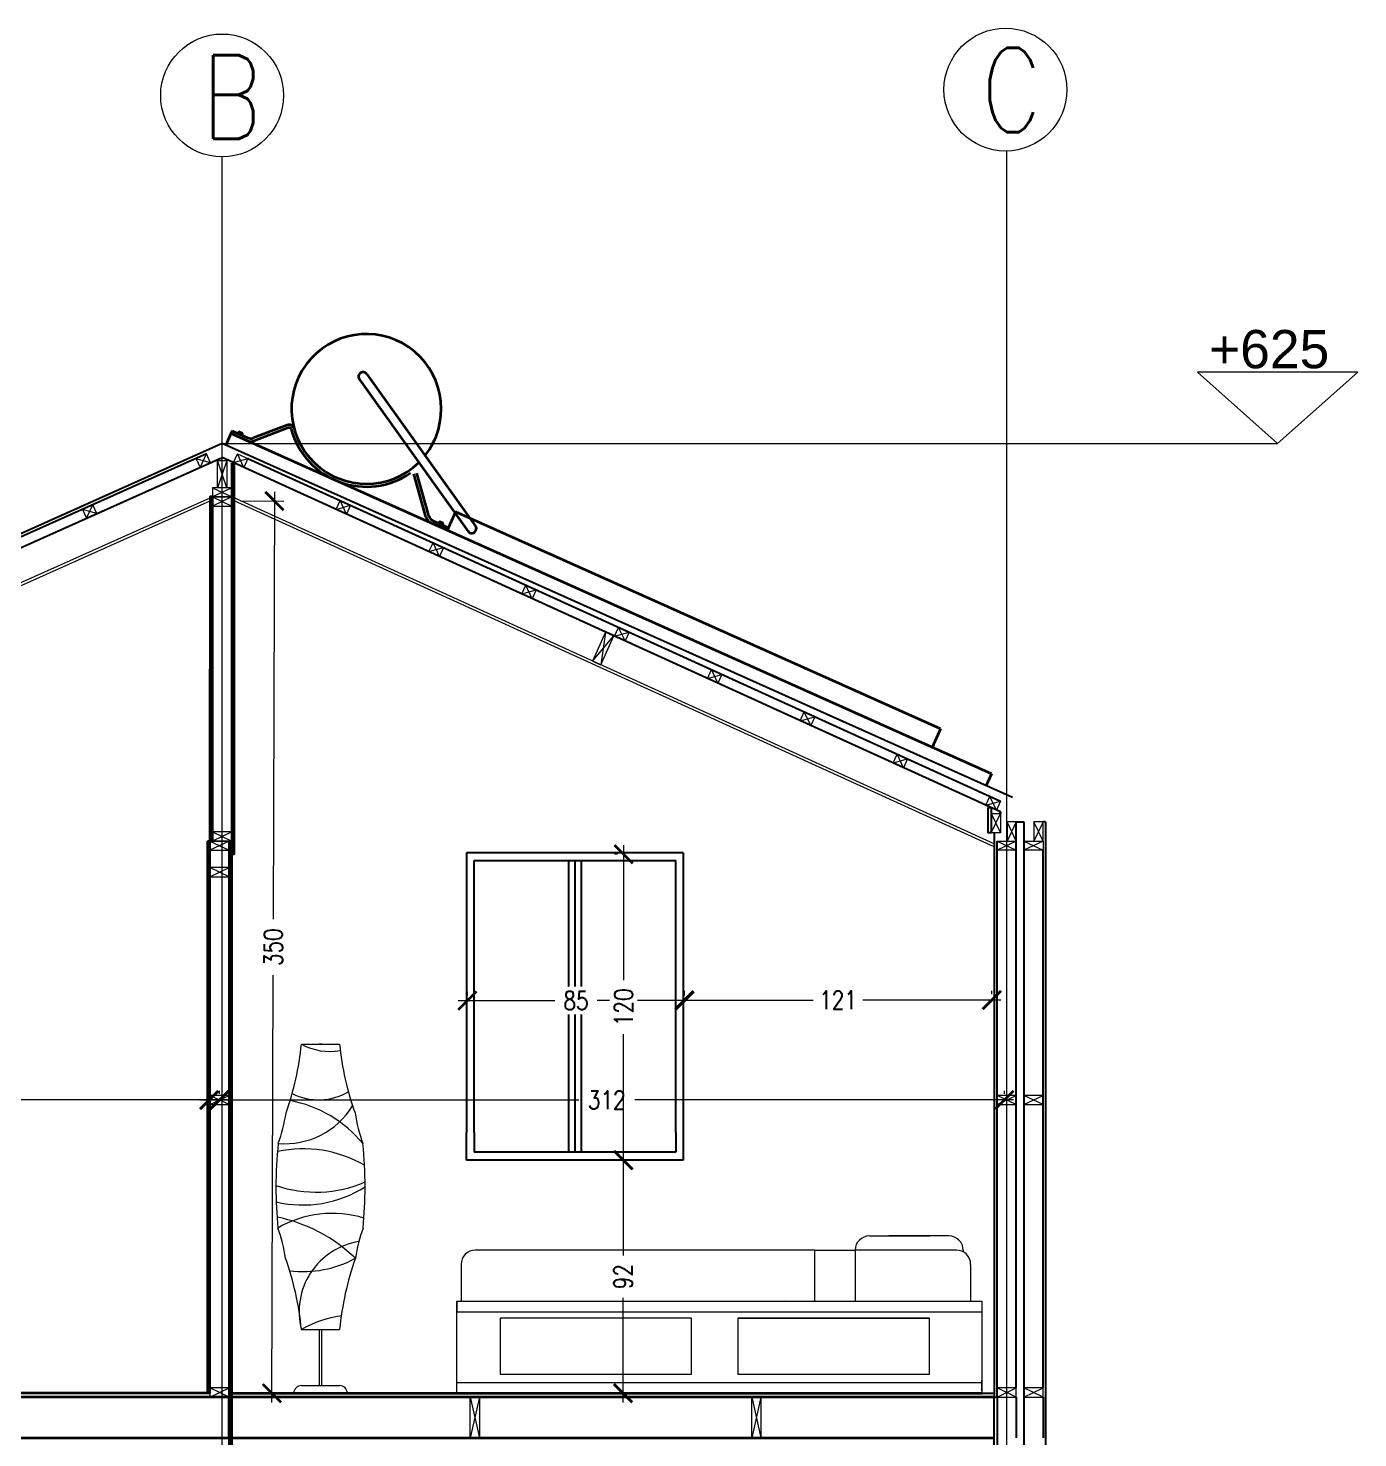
# Model space of a CAD drawing. Header units: centimetres. Extents: x 394519 to 396757, y 376859 to 378786.
# Drawn here: x 396149 to 396671, y 378218 to 378772 of the extents above; entities that cross this region are included whole.
import ezdxf

# ---------------------------------------------------------------- set-up
doc = ezdxf.new("R2010")
doc.units = ezdxf.units.CM
doc.header["$MEASUREMENT"] = 0
doc.layers.get('DEFPOINTS').update_dxf_attribs({"color": 210})
for name, color, linetype, lineweight in [('A-ANNO-DIMS', 3, 'Continuous', 18), ('A-ANNO-SYMB', 3, 'Continuous', 18), ('A-DETL-MBND', 3, 'Continuous', 18), ('A-DETL-MCUT', 4, 'Continuous', 25), ('A-ELEV-MBE1', 7, 'Continuous', 35), ('A-ELEV-MBE2', 4, 'Continuous', 25), ('A-FURN', 8, 'Continuous', 18), ('A-SECT-MCUT', 7, 'Continuous', 35), ('A-WALL-STUD', 3, 'Continuous', 18)]:
    doc.layers.add(name, color=color, linetype=linetype, lineweight=lineweight)
doc.styles.add('ARIAL', font='Arial.ttf')
doc.styles.add('E-ROMANS', font='romans.shx', dxfattribs={"width": 0.8})
doc.styles.get("Standard").update_dxf_attribs({"font": 'Arial.ttf'})
doc.dimstyles.new('Copy of TICK_36', dxfattribs={"dimtxt": 3.6, "dimasz": 3.6, "dimexe": 1.8, "dimexo": 1.2, "dimgap": 1.8, "dimtad": 0, "dimdec": 0, "dimzin": 0, "dimdsep": 46, "dimtxsty": 'ARIAL', "dimblk": 'ARCHTICK', "dimblk1": 'ARCHTICK', "dimblk2": 'ARCHTICK', "dimcen": 1.8, "dimdle": 1.8, "dimclrd": 256, "dimclre": 256, "dimclrt": 256, "dimadec": 0, "dimazin": 0, "dimtfac": 1, "dimtdec": 0, "dimtmove": 1, "dimatfit": 3, "dimldrblk": 'OPEN90', "dimfxl": 1, "dimtfill": 1, "dimtolj": 1, "dimtzin": 0, "dimlwd": -1, "dimlwe": -1, "dimarcsym": 0})

# ---------------------------------------------------------------- blocks, each defined once
blk = doc.blocks.new('_ArchTick')
at = {"color": 0, "linetype": 'ByBlock', "const_width": 0.15}
blk.add_lwpolyline([(-0.5, -0.5), (0.5, 0.5)], dxfattribs=at)
blk = doc.blocks.new('*D172')
at = {"layer": 'A-ANNO-DIMS', "transparency": 16777216}
for p, q in [((395908.04, 378351.03), (396056.7, 378351.03)), ((395911.64, 378353.37), (395911.64, 378354.63)), ((396227.38, 378351.03), (396078.71, 378351.03)), ((396223.78, 378353.43), (396223.78, 378354.63))]:
    blk.add_line(p, q, dxfattribs=at)
at = {"layer": 'DEFPOINTS', "color": 0, "transparency": 16777216}
for p in [(395911.64, 378351.03), (395911.64, 378350.97), (396223.78, 378351.03)]:
    blk.add_point(p, dxfattribs=at)
at = {"layer": 'A-ANNO-DIMS', "transparency": 16777216, "xscale": 7.2, "yscale": 7.2, "zscale": 7.2, "rotation": 180}
blk.add_blockref('_ArchTick', (395911.64, 378351.03), dxfattribs=at)
at = {"layer": 'A-ANNO-DIMS', "transparency": 16777216, "xscale": 7.2, "yscale": 7.2, "zscale": 7.2}
blk.add_blockref('_ArchTick', (396223.78, 378351.03), dxfattribs=at)
at = {"layer": 'A-ANNO-DIMS', "transparency": 16777216, "insert": (396067.71, 378351.03), "char_height": 7.2, "attachment_point": 5, "style": 'E-ROMANS', "bg_fill": 3, "box_fill_scale": 1.25, "bg_fill_color": 256, "bg_fill_true_color": 13158600, "bg_fill_transparency": 0}
blk.add_mtext('\\A1;312', dxfattribs=at)
blk = doc.blocks.new('_Open90')
at = {"color": 0, "linetype": 'ByBlock', "lineweight": -2}
for p, q in [((0, 0), (-1, 0)), ((-0.5, 0.5), (0, 0)), ((0, 0), (-0.5, -0.5))]:
    blk.add_line(p, q, dxfattribs=at)
blk = doc.blocks.new('*D184')
at = {"layer": 'A-ANNO-DIMS', "transparency": 16777216}
for p, q in [((396216.09, 378351.03), (396364.75, 378351.03)), ((396219.69, 378353.43), (396219.69, 378354.63)), ((396535.42, 378351.03), (396386.76, 378351.03)), ((396531.82, 378353.37), (396531.82, 378354.63))]:
    blk.add_line(p, q, dxfattribs=at)
at = {"layer": 'DEFPOINTS', "color": 0, "transparency": 16777216}
for p in [(396219.69, 378351.03), (396531.82, 378351.03), (396531.82, 378350.97)]:
    blk.add_point(p, dxfattribs=at)
at = {"layer": 'A-ANNO-DIMS', "transparency": 16777216, "xscale": 7.2, "yscale": 7.2, "zscale": 7.2, "rotation": 180}
blk.add_blockref('_ArchTick', (396219.69, 378351.03), dxfattribs=at)
at = {"layer": 'A-ANNO-DIMS', "transparency": 16777216, "xscale": 7.2, "yscale": 7.2, "zscale": 7.2}
blk.add_blockref('_ArchTick', (396531.82, 378351.03), dxfattribs=at)
at = {"layer": 'A-ANNO-DIMS', "transparency": 16777216, "insert": (396375.75, 378351.03), "char_height": 7.2, "attachment_point": 5, "style": 'E-ROMANS', "bg_fill": 3, "box_fill_scale": 1.25, "bg_fill_color": 256, "bg_fill_true_color": 13158600, "bg_fill_transparency": 0}
blk.add_mtext('\\A1;312', dxfattribs=at)
blk = doc.blocks.new('*D185')
at = {"layer": 'A-ANNO-DIMS', "transparency": 16777216}
for p, q in [((396402.61, 378390.2), (396456.77, 378390.2)), ((396406.21, 378392.6), (396406.21, 378393.8)), ((396530.47, 378390.2), (396476.31, 378390.2)), ((396526.87, 378392.6), (396526.87, 378393.8))]:
    blk.add_line(p, q, dxfattribs=at)
at = {"layer": 'DEFPOINTS', "color": 0, "transparency": 16777216}
for p in [(396406.21, 378390.2), (396526.87, 378390.2), (396526.87, 378390.2)]:
    blk.add_point(p, dxfattribs=at)
at = {"layer": 'A-ANNO-DIMS', "transparency": 16777216, "xscale": 7.2, "yscale": 7.2, "zscale": 7.2, "rotation": 180}
blk.add_blockref('_ArchTick', (396406.21, 378390.2), dxfattribs=at)
at = {"layer": 'A-ANNO-DIMS', "transparency": 16777216, "xscale": 7.2, "yscale": 7.2, "zscale": 7.2}
blk.add_blockref('_ArchTick', (396526.87, 378390.2), dxfattribs=at)
at = {"layer": 'A-ANNO-DIMS', "transparency": 16777216, "insert": (396466.54, 378390.2), "char_height": 7.2, "attachment_point": 5, "style": 'E-ROMANS', "bg_fill": 3, "box_fill_scale": 1.25, "bg_fill_color": 256, "bg_fill_true_color": 13158600, "bg_fill_transparency": 0}
blk.add_mtext('\\A1;121', dxfattribs=at)
blk = doc.blocks.new('*D186')
at = {"layer": 'A-ANNO-DIMS', "transparency": 16777216}
for p, q in [((396382.16, 378331.02), (396382.16, 378289.95)), ((396379.76, 378327.42), (396378.56, 378327.42)), ((396382.16, 378232.34), (396382.16, 378273.42)), ((396524.47, 378235.94), (396378.56, 378235.94))]:
    blk.add_line(p, q, dxfattribs=at)
at = {"layer": 'DEFPOINTS', "color": 0, "transparency": 16777216}
for p in [(396382.16, 378327.42), (396382.16, 378235.94), (396526.87, 378235.94)]:
    blk.add_point(p, dxfattribs=at)
at = {"layer": 'A-ANNO-DIMS', "transparency": 16777216, "xscale": 7.2, "yscale": 7.2, "zscale": 7.2}
for p, rotation in [((396382.16, 378327.42), 90), ((396382.16, 378235.94), 270)]:
    blk.add_blockref('_ArchTick', p, dxfattribs=dict(at, rotation=rotation))
at = {"layer": 'A-ANNO-DIMS', "transparency": 16777216, "insert": (396382.16, 378281.68), "char_height": 7.2, "attachment_point": 5, "rotation": 90, "style": 'E-ROMANS', "bg_fill": 3, "box_fill_scale": 1.25, "bg_fill_color": 256, "bg_fill_true_color": 13158600, "bg_fill_transparency": 0}
blk.add_mtext('\\A1;92', dxfattribs=at)
blk = doc.blocks.new('*D187')
at = {"layer": 'A-ANNO-DIMS', "transparency": 16777216}
for p, q in [((396317.46, 378390.02), (396355.42, 378390.02)), ((396321.06, 378392.03), (396321.06, 378393.62)), ((396409.92, 378390.02), (396371.95, 378390.02)), ((396406.32, 378392.02), (396406.32, 378393.62))]:
    blk.add_line(p, q, dxfattribs=at)
at = {"layer": 'DEFPOINTS', "color": 0, "transparency": 16777216}
for p in [(396321.06, 378390.02), (396321.06, 378389.63), (396406.32, 378389.62)]:
    blk.add_point(p, dxfattribs=at)
at = {"layer": 'A-ANNO-DIMS', "transparency": 16777216, "xscale": 7.2, "yscale": 7.2, "zscale": 7.2, "rotation": 180}
blk.add_blockref('_ArchTick', (396321.06, 378390.02), dxfattribs=at)
at = {"layer": 'A-ANNO-DIMS', "transparency": 16777216, "xscale": 7.2, "yscale": 7.2, "zscale": 7.2}
blk.add_blockref('_ArchTick', (396406.32, 378390.02), dxfattribs=at)
at = {"layer": 'A-ANNO-DIMS', "transparency": 16777216, "insert": (396363.69, 378390.02), "char_height": 7.2, "attachment_point": 5, "style": 'E-ROMANS', "bg_fill": 3, "box_fill_scale": 1.25, "bg_fill_color": 256, "bg_fill_true_color": 13158600, "bg_fill_transparency": 0}
blk.add_mtext('\\A1;85', dxfattribs=at)
blk = doc.blocks.new('*D189')
at = {"layer": 'A-ANNO-DIMS', "transparency": 16777216}
for p, q in [((396382.33, 378451.05), (396382.33, 378398)), ((396379.93, 378447.45), (396378.73, 378447.45)), ((396382.33, 378323.76), (396382.33, 378376.81)), ((396379.93, 378327.36), (396378.73, 378327.36))]:
    blk.add_line(p, q, dxfattribs=at)
at = {"layer": 'DEFPOINTS', "color": 0, "transparency": 16777216}
for p in [(396382.33, 378447.45), (396382.33, 378447.45), (396382.33, 378327.36)]:
    blk.add_point(p, dxfattribs=at)
at = {"layer": 'A-ANNO-DIMS', "transparency": 16777216, "xscale": 7.2, "yscale": 7.2, "zscale": 7.2}
for p, rotation in [((396382.33, 378447.45), 90), ((396382.33, 378327.36), 270)]:
    blk.add_blockref('_ArchTick', p, dxfattribs=dict(at, rotation=rotation))
at = {"layer": 'A-ANNO-DIMS', "transparency": 16777216, "insert": (396382.33, 378387.4), "char_height": 7.2, "attachment_point": 5, "rotation": 90, "style": 'E-ROMANS', "bg_fill": 3, "box_fill_scale": 1.25, "bg_fill_color": 256, "bg_fill_true_color": 13158600, "bg_fill_transparency": 0}
blk.add_mtext('\\A1;120', dxfattribs=at)
blk = doc.blocks.new('*D190')
at = {"layer": 'A-ANNO-DIMS', "transparency": 16777216}
for p, q in [((396245.35, 378589.64), (396244.87, 378421.98)), ((396231.94, 378586.08), (396248.94, 378586.03)), ((396244.33, 378232.3), (396244.81, 378399.96)), ((396230.93, 378235.93), (396247.94, 378235.89))]:
    blk.add_line(p, q, dxfattribs=at)
at = {"layer": 'DEFPOINTS', "color": 0, "transparency": 16777216}
for p in [(396229.54, 378586.09), (396228.53, 378235.94), (396244.34, 378235.9)]:
    blk.add_point(p, dxfattribs=at)
at = {"layer": 'A-ANNO-DIMS', "transparency": 16777216, "xscale": 7.2, "yscale": 7.2, "zscale": 7.2}
for p, rotation in [((396245.34, 378586.04), 89.83589421518002), ((396244.34, 378235.9), 269.83589421518)]:
    blk.add_blockref('_ArchTick', p, dxfattribs=dict(at, rotation=rotation))
at = {"layer": 'A-ANNO-DIMS', "transparency": 16777216, "insert": (396244.84, 378410.97), "char_height": 7.2, "attachment_point": 5, "rotation": 89.8359, "style": 'E-ROMANS', "bg_fill": 3, "box_fill_scale": 1.25, "bg_fill_color": 256, "bg_fill_true_color": 13158600, "bg_fill_transparency": 0}
blk.add_mtext('\\A1;350', dxfattribs=at)

msp = doc.modelspace()

# ---------------------------------------------------------------- linework, layer by layer
for p, q in [((396522.89, 378235.94), (396316.89, 378235.94)), ((396363.66, 378235.94), (396470.47, 378235.94)), ((396470.47, 378235.94), (396522.89, 378235.94))]:
    msp.add_line(p, q)
at = {"color": 0}
for q in [(396523.2, 378235.94), (396527.76, 378235.94)]:
    msp.add_line((396523.2, 378235.94), q, dxfattribs=at)
at = {"layer": 'A-ANNO-DIMS'}
msp.add_line((396224.78, 378608.61), (396639.03, 378608.61), dxfattribs=at)
msp.add_lwpolyline([(396607.55, 378636.6), (396639.03, 378608.61), (396670.51, 378636.6)], close=True, dxfattribs=at)
at = {"layer": 'A-ANNO-SYMB'}
for centre in [(396532.21, 378747.52), (396224.78, 378745.24)]:
    msp.add_circle(centre, 24.11, dxfattribs=at)
at = {"layer": 'A-DETL-MBND'}
for points in [[(395916.59, 378451.49), (396220.03, 378587.26)], [(396132.96, 378547.21), (396220.03, 378586.17)], [(396527.76, 378451.47), (396229.54, 378587.26)], [(396527.76, 378450.3), (396229.54, 378586.09)]]:
    msp.add_lwpolyline(points, dxfattribs=at)
at = {"layer": 'A-DETL-MCUT'}
for p, q in [((396547.88, 378460.11), (396546.98, 378460.11)), ((396547.88, 378460.11), (396547.88, 377986.25)), ((396546.98, 378238.04), (396546.98, 378449.01))]:
    msp.add_line(p, q, dxfattribs=at)
at = {"layer": 'A-DETL-MCUT', "color": 0}
msp.add_lwpolyline([(396525.46, 378465.81), (396526.66, 378465.81), (396526.66, 378455.91), (396525.46, 378455.91)], close=True, dxfattribs=at)
at = {"layer": 'A-DETL-MCUT'}
for points in [[(396527.76, 378455.91), (396527.76, 378234.44), (396528.96, 378234.44), (396528.96, 378452.61)], [(396546.98, 378234.44), (396546.98, 378218.43)]]:
    msp.add_lwpolyline(points, dxfattribs=at)
msp.add_lwpolyline([(396527.76, 378234.44), (396528.96, 378234.44), (396528.96, 378213.42), (396527.76, 378213.42)], close=True, dxfattribs=at)
at = {"layer": 'A-ELEV-MBE1', "color": 0}
for p, q in [((396278.66, 378633.81), (396321.35, 378574.15)), ((396281.54, 378635.92), (396324.24, 378576.25)), ((396250.31, 378615.85), (396237.1, 378610.81)), ((396228.71, 378613.61), (396228.24, 378612.55)), ((396228.71, 378613.61), (396234.82, 378610.87)), ((396231.33, 378613.18), (396231.07, 378612.61)), ((396231.62, 378613.05), (396231.37, 378612.48)), ((396232.74, 378612.61), (396231.4, 378613.21)), ((396232.21, 378612.1), (396232.46, 378612.67)), ((396232.51, 378611.97), (396232.76, 378612.54)), ((396250.73, 378614.77), (396237.52, 378609.73)), ((396304.8, 378579.9), (396300.02, 378596.69)), ((396305.92, 378580.22), (396301.15, 378596.99)), ((396307.56, 378578.32), (396313.61, 378575.61)), ((396310.15, 378577.91), (396309.89, 378577.34)), ((396310.44, 378577.77), (396310.19, 378577.2)), ((396311.56, 378577.34), (396310.22, 378577.94)), ((396311.03, 378576.83), (396311.28, 378577.4)), ((396311.33, 378576.69), (396311.58, 378577.27)), ((396313.61, 378575.61), (396313.13, 378574.56)), ((396530.26, 378463.42), (396530.26, 378464.07))]:
    msp.add_line(p, q, dxfattribs=at)
for points in [[(396228.24, 378612.55), (396226.19, 378607.98)], [(396526.72, 378478.97), (396228.24, 378612.55)], [(396316.4, 378581.86), (396313.13, 378574.56)], [(396506.78, 378496.66), (396316.4, 378581.86)], [(396506.78, 378496.66), (396503.51, 378489.36)], [(396526.72, 378478.97), (396524.67, 378474.4)]]:
    msp.add_lwpolyline(points, dxfattribs=at)
for centre, radius, start, end in [((396281.4, 378622.22), 29.38, 321.5627, 314.4316), ((396280.09, 378634.88), 1.78, 35.2816, 216.4982), ((396251.06, 378613.9), 2.09, 19.8049, 110.8899), ((396231.12, 378612.59), 0.0538, 155.8899, 245.8899), ((396231.32, 378612.5), 0.0538, 245.8899, 335.8899), ((396231.37, 378613.16), 0.0538, 65.8899, 155.8899), ((396231.42, 378612.46), 0.0538, 155.8899, 245.8899), ((396231.58, 378613.07), 0.0538, 335.8899, 65.8899), ((396231.67, 378613.03), 0.0538, 65.8899, 155.8899), ((396232.16, 378612.12), 0.0538, 245.8899, 335.8899), ((396232.26, 378612.08), 0.0538, 155.8899, 245.8899), ((396232.41, 378612.7), 0.0538, 335.8899, 65.8899), ((396232.46, 378611.99), 0.0538, 245.8899, 335.8899), ((396232.51, 378612.65), 0.0538, 65.8899, 155.8899), ((396232.71, 378612.56), 0.0538, 335.8899, 65.8899), ((396236.04, 378613.59), 4.14, 245.8899, 290.8899), ((396236.04, 378613.59), 2.98, 245.8899, 290.8899), ((396251.06, 378613.9), 0.928, 22.5682, 110.8607), ((396281.4, 378622.22), 30.54, 195.1144, 304.6497), ((396308.78, 378581.04), 4.14, 195.8899, 245.8899), ((396308.78, 378581.04), 2.98, 195.8899, 245.8899), ((396309.94, 378577.31), 0.0538, 155.8899, 245.8899), ((396310.14, 378577.23), 0.0538, 245.8899, 335.8899), ((396310.19, 378577.89), 0.0538, 65.8899, 155.8899), ((396310.24, 378577.18), 0.0538, 155.8899, 245.8899), ((396310.39, 378577.8), 0.0538, 335.8899, 65.8899), ((396310.49, 378577.75), 0.0538, 65.8899, 155.8899), ((396310.98, 378576.85), 0.0538, 245.8899, 335.8899), ((396311.08, 378576.81), 0.0538, 155.8899, 245.8899), ((396311.23, 378577.42), 0.0538, 335.8899, 65.8899), ((396311.28, 378576.72), 0.0538, 245.8899, 335.8899), ((396311.33, 378577.38), 0.0538, 65.8899, 155.8899), ((396311.53, 378577.29), 0.0538, 335.8899, 65.8899), ((396322.79, 378575.2), 1.78, 214.92, 35.8899)]:
    msp.add_arc(centre, radius, start, end, dxfattribs=at)
at = {"layer": 'A-ELEV-MBE2'}
for p, q in [((396224.78, 378608.61), (395906.68, 378466.24)), ((396234.88, 378602.74), (396530.24, 378468.26)), ((396536.47, 378238.04), (396536.47, 378460.11)), ((396536.47, 378460.11), (396539.47, 378460.11)), ((396539.47, 378460.11), (396539.47, 377986.25)), ((396320.72, 378447.94), (396320.72, 378338.23)), ((396405.79, 378447.94), (396320.72, 378447.94)), ((396323.72, 378444.93), (396402.79, 378444.93)), ((396323.72, 378338.23), (396323.72, 378444.93)), ((396360.75, 378444.93), (396360.75, 378338.23)), ((396363.26, 378444.93), (396363.26, 378338.23)), ((396365.76, 378444.93), (396365.76, 378338.23)), ((396402.79, 378338.23), (396402.79, 378444.93)), ((396405.79, 378447.94), (396405.79, 378338.23)), ((396320.72, 378327.36), (396320.72, 378338.23)), ((396323.72, 378338.23), (396323.72, 378330.48)), ((396360.75, 378338.23), (396360.75, 378330.48)), ((396363.26, 378338.23), (396363.26, 378330.48)), ((396365.76, 378338.23), (396365.76, 378330.48)), ((396402.79, 378338.23), (396402.79, 378330.48)), ((396405.79, 378338.23), (396405.79, 378327.36)), ((396402.79, 378330.48), (396323.72, 378330.48)), ((396405.79, 378327.36), (396320.72, 378327.36))]:
    msp.add_line(p, q, dxfattribs=at)
for points in [[(396218.66, 378604.53), (395906.68, 378464.93)], [(396535, 378469.78), (396224.78, 378608.61)], [(395911.49, 378462.91), (396224.78, 378603.1)], [(396530.26, 378464.07), (396224.78, 378603.17)], [(396536.47, 378234.44), (396536.47, 378218.43)]]:
    msp.add_lwpolyline(points, dxfattribs=at)
at = {"layer": 'A-FURN'}
for p, q in [((396255.9, 378372.91), (396270.9, 378372.91)), ((396255.9, 378372.91), (396268.4, 378372.91)), ((396255.9, 378372.91), (396263.4, 378372.91)), ((396263.9, 378372.91), (396262.9, 378372.91)), ((396262.9, 378372.91), (396263.4, 378372.91)), ((396478.83, 378297.66), (396502.43, 378297.66)), ((396510.03, 378297.66), (396486.43, 378297.66)), ((396457.29, 378292.07), (396324.15, 378292.07)), ((396457.29, 378292.07), (396473.24, 378292.07)), ((396457.29, 378292.07), (396457.29, 378272.01)), ((396512.98, 378292.07), (396473.24, 378292.07)), ((396473.24, 378292.07), (396473.24, 378272.01)), ((396515.62, 378292.07), (396515.62, 378291.41)), ((396318.57, 378286.49), (396318.57, 378272.01)), ((396518.57, 378272.01), (396518.57, 378286.49)), ((396316.89, 378235.94), (396316.89, 378272.01)), ((396316.89, 378272.01), (396522.89, 378272.01)), ((396316.89, 378272.01), (396316.89, 378267.89)), ((396316.89, 378267.89), (396522.89, 378267.89)), ((396445.39, 378272.16), (396445.59, 378272.01)), ((396522.89, 378272.01), (396522.89, 378235.94)), ((396427.25, 378265.33), (396502.35, 378265.33)), ((396255.9, 378260.91), (396270.9, 378260.91)), ((396262.9, 378260.91), (396262.9, 378238.91)), ((396263.9, 378238.91), (396263.9, 378260.91)), ((396522.89, 378240.06), (396316.89, 378240.06)), ((396522.89, 378236.85), (396522.89, 378240.97)), ((396255.9, 378238.91), (396270.9, 378238.91))]:
    msp.add_line(p, q, dxfattribs=at)
for points in [[(396408.97, 378243.42), (396408.97, 378265.33), (396333.87, 378265.33), (396333.87, 378243.42)], [(396502.35, 378243.42), (396502.35, 378265.33), (396427.25, 378265.33), (396427.25, 378243.42)]]:
    msp.add_lwpolyline(points, close=True, dxfattribs=at)
for centre, radius, start, end in [((396140.89, 378384.48), 115.59, 340.5094, 354.2569), ((396267.11, 378393.43), 23.38, 241.3552, 280.029), ((396385.91, 378384.48), 115.59, 185.7431, 199.4906), ((396242.71, 378303.27), 48.27, 39.4055, 79.5672), ((396262.65, 378374.49), 23.38, 243.6126, 299.9981), ((396249.25, 378365.23), 31.42, 265.5187, 328.3215), ((396180.37, 378357.25), 70.41, 340.6451, 350.736), ((396346.43, 378357.25), 70.41, 189.264, 199.3549), ((396407.7, 378316.91), 161.8, 173.9689, 180), ((396119.1, 378316.91), 161.8, 0, 6.0311), ((396256.58, 378283.57), 48.27, 60.0534, 102.0593), ((396261.63, 378363.1), 48.27, 250.9803, 293.5104), ((396407.7, 378316.91), 161.8, 180, 185.7291), ((396256.4, 378355.44), 45.65, 256.8367, 302.4485), ((396119.1, 378316.91), 161.8, 354.2637, 0), ((396268.05, 378264), 42.51, 73.0603, 120.1353), ((396233.7, 378243.67), 62.68, 46.1963, 78.3734), ((396180.23, 378277.58), 70.41, 9.264, 19.2243), ((396346.58, 378277.58), 70.41, 160.7933, 170.736), ((396282.79, 378267.97), 27.8, 98.9296, 194.7142), ((396478.83, 378292.07), 5.58, 90, 180), ((396510.03, 378292.07), 5.58, 0, 90), ((396138.03, 378249.56), 118.41, 5.4999, 19.4086), ((396256.66, 378326.19), 42.51, 262.7854, 298.7228), ((396387.84, 378249.75), 117.47, 160.5254, 174.5464), ((396324.15, 378286.49), 5.58, 90, 180), ((396512.98, 378286.49), 5.58, 0, 90), ((396277.24, 378224.15), 42.51, 97.7129, 120.1353), ((396255.9, 378235.91), 3, 90.0018, 179.4664), ((396270.9, 378235.91), 3, 0.535, 90)]:
    msp.add_arc(centre, radius, start, end, dxfattribs=at)
at = {"layer": 'A-SECT-MCUT', "color": 0}
for p, q in [((396229.54, 378600.92), (396228.53, 378600.92)), ((396219.02, 378452.61), (396220.02, 378452.61))]:
    msp.add_line(p, q, dxfattribs=at)
at = {"layer": 'A-SECT-MCUT'}
for p, q in [((396219.02, 378452.61), (396219.02, 378235.94)), ((396220.02, 378235.94), (396220.02, 378452.61)), ((396220.02, 378235.94), (395916.59, 378235.94)), ((396227.53, 378234.51), (396527.76, 378234.51)), ((396228.53, 378235.94), (396523.2, 378235.94)), ((396228.53, 378218.43), (396527.76, 378218.43))]:
    msp.add_line(p, q, dxfattribs=at)
for points in [[(396228.53, 378600.92), (396228.53, 378447.6), (396229.54, 378447.6), (396229.54, 378600.92)], [(396227.53, 378452.61), (396227.53, 378185.72), (396228.53, 378185.72), (396228.53, 378452.61)], [(395907.88, 378218.43), (396227.53, 378218.43), (396227.53, 378234.44), (395907.88, 378234.44), (395907.88, 378218.43)]]:
    msp.add_lwpolyline(points, dxfattribs=at)
msp.add_lwpolyline([(396221.03, 378452.61), (396221.03, 378587.71), (396220.03, 378587.71), (396220.02, 378452.61)], close=True, dxfattribs=at)
at = {"layer": 'A-WALL-STUD'}
for p, q in [((396216.11, 378599.21), (396218.66, 378604.53)), ((396233.31, 378599.28), (396230.79, 378604.61)), ((396220.22, 378601.05), (396214.55, 378602.69)), ((396226.58, 378591.31), (396222.98, 378601.98)), ((396226.58, 378601.98), (396222.98, 378591.31)), ((396229.21, 378601.15), (396234.88, 378602.74)), ((396228.53, 378591.31), (396221.03, 378587.71)), ((396221.03, 378591.31), (396228.53, 378587.71)), ((396228.53, 378587.71), (396221.03, 378584.11)), ((396221.03, 378587.71), (396228.53, 378584.11)), ((396175.66, 378581.11), (396169.99, 378582.75)), ((396171.54, 378579.28), (396174.1, 378584.59)), ((396269.54, 378582.79), (396275.22, 378584.38)), ((396273.64, 378580.92), (396271.12, 378586.25)), ((396305.97, 378566.2), (396311.65, 378567.79)), ((396310.07, 378564.33), (396307.55, 378569.66)), ((396342.41, 378549.61), (396348.08, 378551.2)), ((396346.5, 378547.74), (396343.98, 378553.07)), ((396378.84, 378533.02), (396384.51, 378534.62)), ((396382.94, 378531.16), (396380.41, 378536.48)), ((396415.27, 378516.43), (396420.94, 378518.03)), ((396419.37, 378514.57), (396416.85, 378519.89)), ((396451.7, 378499.85), (396457.38, 378501.44)), ((396455.8, 378497.98), (396453.28, 378503.31)), ((396488.13, 378483.26), (396493.81, 378484.85)), ((396492.23, 378481.39), (396489.71, 378486.72)), ((396524.57, 378466.67), (396530.24, 378468.26)), ((396528.67, 378464.8), (396526.14, 378470.13)), ((396526.66, 378455.91), (396530.26, 378463.42)), ((396526.66, 378463.42), (396530.26, 378455.91)), ((396228.53, 378456.21), (396221.03, 378452.61)), ((396221.03, 378456.21), (396228.53, 378452.61)), ((396536.47, 378452.61), (396532.87, 378460.11)), ((396536.47, 378460.11), (396532.87, 378452.61)), ((396546.98, 378452.61), (396543.37, 378460.11)), ((396546.98, 378460.11), (396543.37, 378452.61)), ((396227.53, 378452.61), (396220.02, 378449.01)), ((396220.02, 378452.61), (396227.53, 378449.01)), ((396528.96, 378452.61), (396536.47, 378449.01)), ((396536.47, 378452.61), (396528.96, 378449.01)), ((396539.47, 378452.61), (396546.98, 378449.01)), ((396546.98, 378452.61), (396539.47, 378449.01)), ((396220.02, 378438.6), (396227.53, 378442.2)), ((396227.53, 378438.6), (396220.02, 378442.2)), ((396220.02, 378349.23), (396227.53, 378352.83)), ((396227.53, 378349.23), (396220.02, 378352.83)), ((396528.96, 378349.23), (396536.47, 378352.83)), ((396536.47, 378349.23), (396528.96, 378352.83)), ((396539.47, 378349.23), (396546.98, 378352.83)), ((396546.98, 378349.23), (396539.47, 378352.83)), ((396220.02, 378234.44), (396227.53, 378238.04)), ((396227.53, 378234.44), (396220.02, 378238.04)), ((396528.96, 378234.44), (396536.47, 378238.04)), ((396536.47, 378234.44), (396528.96, 378238.04)), ((396539.47, 378234.44), (396546.98, 378238.04)), ((396546.98, 378234.44), (396539.47, 378238.04))]:
    msp.add_line(p, q, dxfattribs=at)
at = {"layer": 'A-WALL-STUD', "color": 0}
for p, q in [((396370.1, 378523.25), (396378.53, 378533.16)), ((396375.25, 378534.66), (396373.38, 378521.76))]:
    msp.add_line(p, q, dxfattribs=at)
at = {"layer": 'A-WALL-STUD'}
for points in [[(396216.11, 378599.21), (396220.22, 378601.05), (396218.66, 378604.53), (396214.55, 378602.69)], [(396233.31, 378599.28), (396229.21, 378601.15), (396230.79, 378604.61), (396234.88, 378602.74)], [(396222.98, 378601.98), (396226.58, 378601.98), (396226.58, 378591.31), (396222.98, 378591.31)], [(396228.53, 378591.31), (396221.03, 378591.31), (396221.03, 378587.71), (396228.53, 378587.71)], [(396228.53, 378587.71), (396221.03, 378587.71), (396221.03, 378584.11), (396228.53, 378584.11)], [(396171.54, 378579.28), (396175.66, 378581.11), (396174.1, 378584.59), (396169.99, 378582.75)], [(396273.64, 378580.92), (396269.54, 378582.79), (396271.12, 378586.25), (396275.22, 378584.38)], [(396310.07, 378564.33), (396305.97, 378566.2), (396307.55, 378569.66), (396311.65, 378567.79)], [(396346.5, 378547.74), (396342.41, 378549.61), (396343.98, 378553.07), (396348.08, 378551.2)], [(396382.94, 378531.16), (396378.84, 378533.02), (396380.41, 378536.48), (396384.51, 378534.62)], [(396419.37, 378514.57), (396415.27, 378516.43), (396416.85, 378519.89), (396420.94, 378518.03)], [(396455.8, 378497.98), (396451.7, 378499.85), (396453.28, 378503.31), (396457.38, 378501.44)], [(396492.23, 378481.39), (396488.13, 378483.26), (396489.71, 378486.72), (396493.81, 378484.85)], [(396528.67, 378464.8), (396524.57, 378466.67), (396526.14, 378470.13), (396530.24, 378468.26)], [(396526.66, 378455.91), (396526.66, 378463.42), (396530.26, 378463.42), (396530.26, 378455.91)], [(396228.53, 378456.21), (396221.03, 378456.21), (396221.03, 378452.61), (396228.53, 378452.61)], [(396536.47, 378452.61), (396536.47, 378460.11), (396532.87, 378460.11), (396532.87, 378452.61)], [(396546.98, 378452.61), (396546.98, 378460.11), (396543.37, 378460.11), (396543.37, 378452.61)], [(396227.53, 378452.61), (396220.02, 378452.61), (396220.02, 378449.01), (396227.53, 378449.01)], [(396528.96, 378452.61), (396536.47, 378452.61), (396536.47, 378449.01), (396528.96, 378449.01)], [(396539.47, 378452.61), (396546.98, 378452.61), (396546.98, 378449.01), (396539.47, 378449.01)], [(396220.02, 378438.6), (396227.53, 378438.6), (396227.53, 378442.2), (396220.02, 378442.2)], [(396220.02, 378349.23), (396227.53, 378349.23), (396227.53, 378352.83), (396220.02, 378352.83)], [(396528.96, 378349.23), (396536.47, 378349.23), (396536.47, 378352.83), (396528.96, 378352.83)], [(396539.47, 378349.23), (396546.98, 378349.23), (396546.98, 378352.83), (396539.47, 378352.83)], [(396220.02, 378234.44), (396227.53, 378234.44), (396227.53, 378238.04), (396220.02, 378238.04)], [(396528.96, 378234.44), (396536.47, 378234.44), (396536.47, 378238.04), (396528.96, 378238.04)], [(396539.47, 378234.44), (396546.98, 378234.44), (396546.98, 378238.04), (396539.47, 378238.04)]]:
    msp.add_lwpolyline(points, close=True, dxfattribs=at)
at = {"layer": 'A-WALL-STUD', "color": 0}
msp.add_lwpolyline([(396378.53, 378533.16), (396375.25, 378534.66), (396370.1, 378523.25), (396373.38, 378521.76)], close=True, dxfattribs=at)
at = {"layer": 'A-WALL-STUD'}
for points in [[(396325.8, 378234.44), (396325.8, 378218.43), (396322.2, 378218.43), (396322.2, 378234.44), (396325.8, 378234.44)], [(396322.2, 378234.44), (396325.8, 378218.43)], [(396325.8, 378234.44), (396322.2, 378218.43)], [(396436.23, 378234.44), (396436.23, 378218.43), (396432.63, 378218.43), (396432.63, 378234.44), (396436.23, 378234.44)], [(396432.63, 378234.44), (396436.23, 378218.43)], [(396436.23, 378234.44), (396432.63, 378218.43)]]:
    msp.add_lwpolyline(points, dxfattribs=at)

# ---------------------------------------------------------------- texts
at = {"layer": 'A-ANNO-DIMS'}
msp.add_text('+625', height=15.013, dxfattribs=at).set_placement((396612.09, 378638.17))
at = {"layer": 'A-ANNO-SYMB', "attachment_point": 1, "style": 'E-ROMANS'}
for s, width, insert, char_height in [('B', 28.5455, (396216.71, 378761.11), 32.93), ('C', 37.3302, (396522.62, 378763.99), 33.2)]:
    msp.add_mtext_dynamic_manual_height_columns(s, width=width, gutter_width=2.5, heights=[0], dxfattribs=dict(at, insert=insert, char_height=char_height))

# ---------------------------------------------------------------- next in the draw order: dimensions: what is measured, and where the dimension line sits
at = {"layer": 'A-ANNO-DIMS'}
dim = msp.add_linear_dim(base=(396526.87, 378390.2), p1=(396406.21, 378390.2), p2=(396526.87, 378390.2), angle=180, dimstyle='Copy of TICK_36', override={"dimscale": 2, "dimtxsty": 'E-ROMANS'}, dxfattribs=at)
dim.commit()
dim.dimension.update_dxf_attribs({"geometry": '*D185', "text_midpoint": (396466.54, 378390.2)})
dim = msp.add_linear_dim(base=(395911.64, 378351.03), p1=(396223.78, 378351.03), p2=(395911.64, 378350.97), dimstyle='Copy of TICK_36', override={"dimscale": 2, "dimtxsty": 'E-ROMANS'}, dxfattribs=at)
dim.commit()
dim.dimension.update_dxf_attribs({"geometry": '*D172', "text_midpoint": (396067.71, 378351.03)})
dim = msp.add_linear_dim(base=(396382.16, 378235.94), p1=(396382.16, 378327.42), p2=(396526.87, 378235.94), angle=90, text='92', dimstyle='Copy of TICK_36', override={"dimscale": 2, "dimtxsty": 'E-ROMANS'}, dxfattribs=at)
dim.commit()
dim.dimension.update_dxf_attribs({"geometry": '*D186', "text_midpoint": (396382.16, 378281.68)})

# ---------------------------------------------------------------- next in the draw order: dimensions: what is measured, and where the dimension line sits
for base, p1, p2, picture, middle in [((396321.06, 378390.02), (396406.32, 378389.62), (396321.06, 378389.63), '*D187', (396363.69, 378390.02)), ((396531.82, 378351.03), (396219.69, 378351.03), (396531.82, 378350.97), '*D184', (396375.75, 378351.03))]:
    dim = msp.add_linear_dim(base=base, p1=p1, p2=p2, angle=180, dimstyle='Copy of TICK_36', override={"dimscale": 2, "dimtxsty": 'E-ROMANS'}, dxfattribs=at)
    dim.commit()
    dim.dimension.update_dxf_attribs({"geometry": picture, "text_midpoint": middle})

# ---------------------------------------------------------------- next in the draw order: linework, layer by layer
at = {"layer": 'A-ANNO-SYMB'}
for p, q in [((396224.78, 377843.05), (396224.78, 378721.13)), ((396532.68, 377843.17), (396532.74, 378723.45))]:
    msp.add_line(p, q, dxfattribs=at)

# ---------------------------------------------------------------- next in the draw order: dimensions: what is measured, and where the dimension line sits
at = {"layer": 'A-ANNO-DIMS'}
dim = msp.add_aligned_dim(p1=(396229.54, 378586.09), p2=(396228.53, 378235.94), distance=15.81, dimstyle='Copy of TICK_36', override={"dimscale": 2, "dimtxsty": 'E-ROMANS'}, dxfattribs=at)
dim.commit()
dim.dimension.update_dxf_attribs({"geometry": '*D190', "text_midpoint": (396244.84, 378410.97)})
dim = msp.add_linear_dim(base=(396382.33, 378447.45), p1=(396382.33, 378327.36), p2=(396382.33, 378447.45), angle=90, dimstyle='Copy of TICK_36', override={"dimscale": 2, "dimtxsty": 'E-ROMANS'}, dxfattribs=at)
dim.commit()
dim.dimension.update_dxf_attribs({"geometry": '*D189', "text_midpoint": (396382.33, 378387.4)})

doc.saveas('drawing.dxf')
